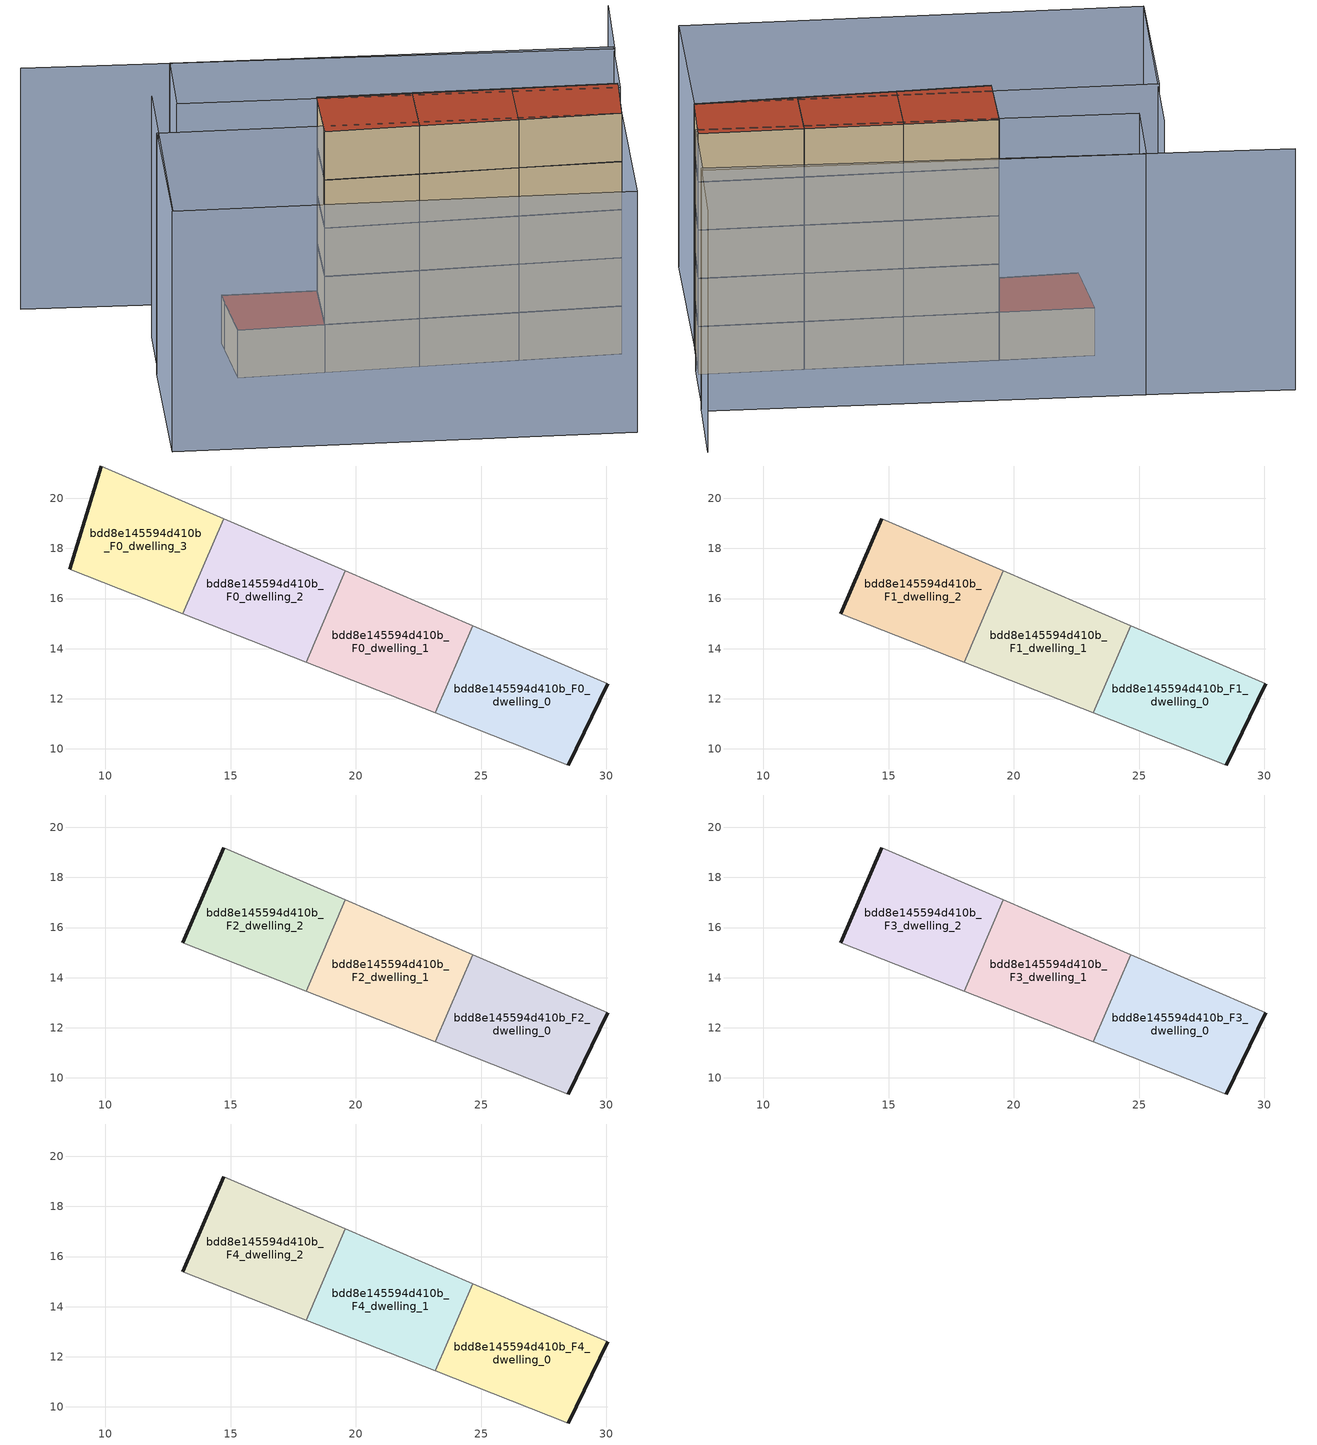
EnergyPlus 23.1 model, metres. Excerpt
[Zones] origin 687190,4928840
bdd8e145594d410b_F0_dwelling_0
 floor ground (EU_floor_Construction): 28.48,9.36 30.05,12.61 24.66,14.92 23.17,11.45 z0
 wall outside (EU_wall_Construction): 30.05,12.61 28.48,9.36 z0:3
 wall adiabatic (EU_wall_Construction): 28.48,9.36 23.17,11.45 / 24.66,14.92 30.05,12.61 z0:3
 wall to bdd8e145594d410b_F0_dwelling_1 (EU_wall_Construction): 23.17,11.45 24.66,14.92 z0:3
bdd8e145594d410b_F0_dwelling_1
 floor ground (EU_floor_Construction): 23.17,11.45 24.66,14.92 19.58,17.1 18.02,13.46 z0
 wall adiabatic (EU_wall_Construction): 23.17,11.45 18.02,13.46 / 19.58,17.1 24.66,14.92 z0:3
 wall to bdd8e145594d410b_F0_dwelling_2 (EU_wall_Construction): 18.02,13.46 19.58,17.1 z0:3
bdd8e145594d410b_F0_dwelling_2
 floor ground (EU_floor_Construction): 18.02,13.46 19.58,17.1 14.72,19.19 13.1,15.4 z0
 wall adiabatic (EU_wall_Construction): 18.02,13.46 13.1,15.4 / 14.72,19.19 19.58,17.1 z0:3
 wall to bdd8e145594d410b_F0_dwelling_3 (EU_wall_Construction): 13.1,15.4 14.72,19.19 z0:3
bdd8e145594d410b_F0_dwelling_3
 floor ground (EU_floor_Construction): 13.1,15.4 14.72,19.19 9.83,21.29 9.55,20.37 8.58,17.17 z0
 wall outside (EU_wall_Construction): 8.58,17.17 9.55,20.37 9.83,21.29 z0:3
 wall adiabatic (EU_wall_Construction): 9.83,21.29 14.72,19.19 / 13.1,15.4 8.58,17.17 z0:3
 roof outside (EU_roof_Construction): 14.72,19.19 13.1,15.4 8.58,17.17 9.55,20.37 9.83,21.29 z3
bdd8e145594d410b_F1_dwelling_0
 floor to bdd8e145594d410b_F0_dwelling_0 (EU_floor_Construction): 28.48,9.36 30.05,12.61 24.66,14.92 23.17,11.45 z3
 wall outside (EU_wall_Construction): 30.05,12.61 28.48,9.36 z3:6
 wall adiabatic (EU_wall_Construction): 28.48,9.36 23.17,11.45 / 24.66,14.92 30.05,12.61 z3:6
 wall to bdd8e145594d410b_F1_dwelling_1 (EU_wall_Construction): 23.17,11.45 24.66,14.92 z3:6
bdd8e145594d410b_F1_dwelling_1
 floor to bdd8e145594d410b_F0_dwelling_1 (EU_floor_Construction): 23.17,11.45 24.66,14.92 19.58,17.1 18.02,13.46 z3
 wall adiabatic (EU_wall_Construction): 23.17,11.45 18.02,13.46 / 19.58,17.1 24.66,14.92 z3:6
 wall to bdd8e145594d410b_F1_dwelling_2 (EU_wall_Construction): 18.02,13.46 19.58,17.1 z3:6
bdd8e145594d410b_F1_dwelling_2
 floor to bdd8e145594d410b_F0_dwelling_2 (EU_floor_Construction): 18.02,13.46 19.58,17.1 14.72,19.19 13.1,15.4 z3
 wall outside (EU_wall_Construction): 13.1,15.4 14.72,19.19 z3:6
 wall adiabatic (EU_wall_Construction): 18.02,13.46 13.1,15.4 / 14.72,19.19 19.58,17.1 z3:6
bdd8e145594d410b_F2_dwelling_0
 floor to bdd8e145594d410b_F1_dwelling_0 (EU_floor_Construction): 28.48,9.36 30.05,12.61 24.66,14.92 23.17,11.45 z6
 wall outside (EU_wall_Construction): 30.05,12.61 28.48,9.36 z6:9
 wall adiabatic (EU_wall_Construction): 28.48,9.36 23.17,11.45 / 24.66,14.92 30.05,12.61 z6:9
 wall to bdd8e145594d410b_F2_dwelling_1 (EU_wall_Construction): 23.17,11.45 24.66,14.92 z6:9
bdd8e145594d410b_F2_dwelling_1
 floor to bdd8e145594d410b_F1_dwelling_1 (EU_floor_Construction): 23.17,11.45 24.66,14.92 19.58,17.1 18.02,13.46 z6
 wall adiabatic (EU_wall_Construction): 23.17,11.45 18.02,13.46 / 19.58,17.1 24.66,14.92 z6:9
 wall to bdd8e145594d410b_F2_dwelling_2 (EU_wall_Construction): 18.02,13.46 19.58,17.1 z6:9
bdd8e145594d410b_F2_dwelling_2
 floor to bdd8e145594d410b_F1_dwelling_2 (EU_floor_Construction): 18.02,13.46 19.58,17.1 14.72,19.19 13.1,15.4 z6
 wall outside (EU_wall_Construction): 13.1,15.4 14.72,19.19 z6:9
 wall adiabatic (EU_wall_Construction): 18.02,13.46 13.1,15.4 / 14.72,19.19 19.58,17.1 z6:9
bdd8e145594d410b_F3_dwelling_0
 floor to bdd8e145594d410b_F2_dwelling_0 (EU_floor_Construction): 28.48,9.36 30.05,12.61 24.66,14.92 23.17,11.45 z9
 wall outside (EU_wall_Construction): 30.05,12.61 28.48,9.36 z9:12
 wall adiabatic (EU_wall_Construction): 28.48,9.36 23.17,11.45 / 24.66,14.92 30.05,12.61 z9:12
 wall to bdd8e145594d410b_F3_dwelling_1 (EU_wall_Construction): 23.17,11.45 24.66,14.92 z9:12
bdd8e145594d410b_F3_dwelling_1
 floor to bdd8e145594d410b_F2_dwelling_1 (EU_floor_Construction): 23.17,11.45 24.66,14.92 19.58,17.1 18.02,13.46 z9
 wall adiabatic (EU_wall_Construction): 23.17,11.45 18.02,13.46 / 19.58,17.1 24.66,14.92 z9:12
 wall to bdd8e145594d410b_F3_dwelling_2 (EU_wall_Construction): 18.02,13.46 19.58,17.1 z9:12
bdd8e145594d410b_F3_dwelling_2
 floor to bdd8e145594d410b_F2_dwelling_2 (EU_floor_Construction): 18.02,13.46 19.58,17.1 14.72,19.19 13.1,15.4 z9
 wall outside (EU_wall_Construction): 13.1,15.4 14.72,19.19 z9:12
 wall adiabatic (EU_wall_Construction): 18.02,13.46 13.1,15.4 / 14.72,19.19 19.58,17.1 z9:12
bdd8e145594d410b_F4_dwelling_0
 floor to bdd8e145594d410b_F3_dwelling_0 (EU_floor_Construction): 28.48,9.36 30.05,12.61 24.66,14.92 23.17,11.45 z12
 wall outside (EU_wall_Construction): 30.05,12.61 28.48,9.36 z12:15
 wall adiabatic (EU_wall_Construction): 28.48,9.36 23.17,11.45 / 24.66,14.92 30.05,12.61 z12:15
 wall to bdd8e145594d410b_F4_dwelling_1 (EU_wall_Construction): 23.17,11.45 24.66,14.92 z12:15
 roof outside (EU_roof_Construction): 30.05,12.61 28.48,9.36 23.17,11.45 24.66,14.92 z15
bdd8e145594d410b_F4_dwelling_1
 floor to bdd8e145594d410b_F3_dwelling_1 (EU_floor_Construction): 23.17,11.45 24.66,14.92 19.58,17.1 18.02,13.46 z12
 wall adiabatic (EU_wall_Construction): 23.17,11.45 18.02,13.46 / 19.58,17.1 24.66,14.92 z12:15
 wall to bdd8e145594d410b_F4_dwelling_2 (EU_wall_Construction): 18.02,13.46 19.58,17.1 z12:15
 roof outside (EU_roof_Construction): 24.66,14.92 23.17,11.45 18.02,13.46 19.58,17.1 z15
bdd8e145594d410b_F4_dwelling_2
 floor to bdd8e145594d410b_F3_dwelling_2 (EU_floor_Construction): 18.02,13.46 19.58,17.1 14.72,19.19 13.1,15.4 z12
 wall outside (EU_wall_Construction): 13.1,15.4 14.72,19.19 z12:15
 wall adiabatic (EU_wall_Construction): 18.02,13.46 13.1,15.4 / 14.72,19.19 19.58,17.1 z12:15
 roof outside (EU_roof_Construction): 19.58,17.1 18.02,13.46 13.1,15.4 14.72,19.19 z15
shading: 6.84,23.76 1.2,11.29 / 34.05,20.89 31.89,16.27 / 31.89,16.27 2.15,30.18 / 24.71,0.84 1.16,11.27 / 1.16,11.27 4.94,19.79 / 4.94,19.79 28.48,9.36 / 28.48,9.36 24.71,0.84 / 9.61,26.69 31.93,16.5 / 31.93,16.5 29.93,12.11 / 29.93,12.11 7.61,22.3 / 7.61,22.3 9.61,26.69 z0:15
[Building]
EU S2 Campaign: North Axis=0; Terrain=City; Solar Distribution=FullExterior
[Site:Location]
Bologna: Latitude=44.5; Longitude=11.25; Time Zone=1; Elevation=37
[SizingPeriod:WeatherFileDays]
AnnualSizingPeriod: Begin Month=1; Begin Day of Month=1; End Month=12; End Day of Month=31; Day of Week for Start Day=Monday; Use Weather File Daylight Saving Period=No; Use Weather File Rain and Snow Indicators=No
[MATERIAL]
EU_InternalMass_Material: Roughness=MediumRough; Thickness=0.1; Conductivity=1; Density=1800; Specific Heat=900; Thermal Absorptance=0.9; Solar Absorptance=0.7; Visible Absorptance=0.7
[MATERIAL:NOMASS] Roughness=MediumRough; Thermal Absorptance=0.9; Solar Absorptance=0.7; Visible Absorptance=0.7
Name | Thermal Resistance
EU_wall_NoMass | 0.905828
EU_roof_NoMass | 0.37593
EU_floor_NoMass | 0.67114
[CONSTRUCTION]
EU_wall_Construction: EU_wall_NoMass
EU_roof_Construction: EU_roof_NoMass
EU_floor_Construction: EU_floor_NoMass
EU_InternalMass_Construction: EU_InternalMass_Material
[ZONE] Type=1; Multiplier=1; Ceiling Height=autocalculate; Floor Area=autocalculate; Part of Total Floor Area=Yes
Name | Volume
bdd8e145594d410b_F0_dwelling_0 | 64.1543
bdd8e145594d410b_F1_dwelling_0; bdd8e145594d410b_F2_dwelling_0; bdd8e145594d410b_F3_dwelling_0; bdd8e145594d410b_F4_dwelling_0 | 64.155
bdd8e145594d410b_F0_dwelling_1 | 64.1514
bdd8e145594d410b_F1_dwelling_1; bdd8e145594d410b_F2_dwelling_1; bdd8e145594d410b_F3_dwelling_1; bdd8e145594d410b_F4_dwelling_1 | 64.1521
bdd8e145594d410b_F0_dwelling_2 | 64.1616
bdd8e145594d410b_F1_dwelling_2; bdd8e145594d410b_F2_dwelling_2; bdd8e145594d410b_F3_dwelling_2; bdd8e145594d410b_F4_dwelling_2 | 64.1624
bdd8e145594d410b_F0_dwelling_3 | 64.1455
[INTERNALMASS] Construction=EU_InternalMass_Construction
Name | Zone or ZoneList | Surface Area
bdd8e145594d410b_F0_dwelling_0_EU_InternalMass | bdd8e145594d410b_F0_dwelling_0 | 21.3848
bdd8e145594d410b_F0_dwelling_1_EU_InternalMass | bdd8e145594d410b_F0_dwelling_1 | 21.3841
bdd8e145594d410b_F0_dwelling_2_EU_InternalMass | bdd8e145594d410b_F0_dwelling_2 | 21.3872
bdd8e145594d410b_F0_dwelling_3_EU_InternalMass | bdd8e145594d410b_F0_dwelling_3 | 21.3818
bdd8e145594d410b_F1_dwelling_0_EU_InternalMass | bdd8e145594d410b_F1_dwelling_0 | 28.5139
bdd8e145594d410b_F1_dwelling_1_EU_InternalMass | bdd8e145594d410b_F1_dwelling_1 | 28.5101
bdd8e145594d410b_F1_dwelling_2_EU_InternalMass | bdd8e145594d410b_F1_dwelling_2 | 28.5111
bdd8e145594d410b_F2_dwelling_0_EU_InternalMass | bdd8e145594d410b_F2_dwelling_0 | 28.5139
bdd8e145594d410b_F2_dwelling_1_EU_InternalMass | bdd8e145594d410b_F2_dwelling_1 | 28.5101
bdd8e145594d410b_F2_dwelling_2_EU_InternalMass | bdd8e145594d410b_F2_dwelling_2 | 28.5111
bdd8e145594d410b_F3_dwelling_0_EU_InternalMass | bdd8e145594d410b_F3_dwelling_0 | 28.5139
bdd8e145594d410b_F3_dwelling_1_EU_InternalMass | bdd8e145594d410b_F3_dwelling_1 | 28.5101
bdd8e145594d410b_F3_dwelling_2_EU_InternalMass | bdd8e145594d410b_F3_dwelling_2 | 28.5111
bdd8e145594d410b_F4_dwelling_0_EU_InternalMass | bdd8e145594d410b_F4_dwelling_0 | 28.5139
bdd8e145594d410b_F4_dwelling_1_EU_InternalMass | bdd8e145594d410b_F4_dwelling_1 | 28.5101
bdd8e145594d410b_F4_dwelling_2_EU_InternalMass | bdd8e145594d410b_F4_dwelling_2 | 28.5111
[OTHEREQUIPMENT] Fuel Type=Electricity; Design Level Calculation Method=Watts/Area; Power per Zone Floor Area=1; Fraction Latent=0; Fraction Radiant=0; Fraction Lost=0; Carbon Dioxide Generation Rate=0; EndUse Subcategory=EU_Step8_InternalGains
Name | Zone or ZoneList or Space or SpaceList | Schedule
EU_Step8_InternalGain_bdd8e145594d410b_F0_dwelling_0_f000 | bdd8e145594d410b_F0_dwelling_0 | EU_Step8_GainSchedule_bdd8e145594d410b_F0_dwelling_0_f000
EU_Step8_InternalGain_bdd8e145594d410b_F0_dwelling_1_f000 | bdd8e145594d410b_F0_dwelling_1 | EU_Step8_GainSchedule_bdd8e145594d410b_F0_dwelling_1_f000
EU_Step8_InternalGain_bdd8e145594d410b_F0_dwelling_2_f000 | bdd8e145594d410b_F0_dwelling_2 | EU_Step8_GainSchedule_bdd8e145594d410b_F0_dwelling_2_f000
EU_Step8_InternalGain_bdd8e145594d410b_F0_dwelling_3_f000 | bdd8e145594d410b_F0_dwelling_3 | EU_Step8_GainSchedule_bdd8e145594d410b_F0_dwelling_3_f000
EU_Step8_InternalGain_bdd8e145594d410b_F1_dwelling_0_f000 | bdd8e145594d410b_F1_dwelling_0 | EU_Step8_GainSchedule_bdd8e145594d410b_F1_dwelling_0_f000
EU_Step8_InternalGain_bdd8e145594d410b_F1_dwelling_1_f000 | bdd8e145594d410b_F1_dwelling_1 | EU_Step8_GainSchedule_bdd8e145594d410b_F1_dwelling_1_f000
EU_Step8_InternalGain_bdd8e145594d410b_F1_dwelling_2_f000 | bdd8e145594d410b_F1_dwelling_2 | EU_Step8_GainSchedule_bdd8e145594d410b_F1_dwelling_2_f000
EU_Step8_InternalGain_bdd8e145594d410b_F2_dwelling_0_f000 | bdd8e145594d410b_F2_dwelling_0 | EU_Step8_GainSchedule_bdd8e145594d410b_F2_dwelling_0_f000
EU_Step8_InternalGain_bdd8e145594d410b_F2_dwelling_1_f000 | bdd8e145594d410b_F2_dwelling_1 | EU_Step8_GainSchedule_bdd8e145594d410b_F2_dwelling_1_f000
EU_Step8_InternalGain_bdd8e145594d410b_F2_dwelling_2_f000 | bdd8e145594d410b_F2_dwelling_2 | EU_Step8_GainSchedule_bdd8e145594d410b_F2_dwelling_2_f000
EU_Step8_InternalGain_bdd8e145594d410b_F3_dwelling_0_f000 | bdd8e145594d410b_F3_dwelling_0 | EU_Step8_GainSchedule_bdd8e145594d410b_F3_dwelling_0_f000
EU_Step8_InternalGain_bdd8e145594d410b_F3_dwelling_1_f000 | bdd8e145594d410b_F3_dwelling_1 | EU_Step8_GainSchedule_bdd8e145594d410b_F3_dwelling_1_f000
EU_Step8_InternalGain_bdd8e145594d410b_F3_dwelling_2_f000 | bdd8e145594d410b_F3_dwelling_2 | EU_Step8_GainSchedule_bdd8e145594d410b_F3_dwelling_2_f000
EU_Step8_InternalGain_bdd8e145594d410b_F4_dwelling_0_f000 | bdd8e145594d410b_F4_dwelling_0 | EU_Step8_GainSchedule_bdd8e145594d410b_F4_dwelling_0_f000
EU_Step8_InternalGain_bdd8e145594d410b_F4_dwelling_1_f000 | bdd8e145594d410b_F4_dwelling_1 | EU_Step8_GainSchedule_bdd8e145594d410b_F4_dwelling_1_f000
EU_Step8_InternalGain_bdd8e145594d410b_F4_dwelling_2_f000 | bdd8e145594d410b_F4_dwelling_2 | EU_Step8_GainSchedule_bdd8e145594d410b_F4_dwelling_2_f000
[ZONEVENTILATION:DESIGNFLOWRATE] Schedule=EU_AlwaysOn; Design Flow Rate Calculation Method=AirChanges/Hour; Air Changes per Hour=0.73129; Ventilation Type=Natural; Fan Pressure Rise=0; Fan Total Efficiency=1; Constant Term Coefficient=1; Temperature Term Coefficient=0; Velocity Term Coefficient=0; Velocity Squared Term Coefficient=0; Minimum Indoor Temperature=-100; Maximum Indoor Temperature=100; Delta Temperature=-100; Minimum Outdoor Temperature=-100; Maximum Outdoor Temperature=100; Maximum Wind Speed=40
Name | Zone or ZoneList or Space or SpaceList
EU_ConstantAir_bdd8e145594d410b_F0_dwelling_0 | bdd8e145594d410b_F0_dwelling_0
EU_ConstantAir_bdd8e145594d410b_F0_dwelling_1 | bdd8e145594d410b_F0_dwelling_1
EU_ConstantAir_bdd8e145594d410b_F0_dwelling_2 | bdd8e145594d410b_F0_dwelling_2
EU_ConstantAir_bdd8e145594d410b_F0_dwelling_3 | bdd8e145594d410b_F0_dwelling_3
EU_ConstantAir_bdd8e145594d410b_F1_dwelling_0 | bdd8e145594d410b_F1_dwelling_0
EU_ConstantAir_bdd8e145594d410b_F1_dwelling_1 | bdd8e145594d410b_F1_dwelling_1
EU_ConstantAir_bdd8e145594d410b_F1_dwelling_2 | bdd8e145594d410b_F1_dwelling_2
EU_ConstantAir_bdd8e145594d410b_F2_dwelling_0 | bdd8e145594d410b_F2_dwelling_0
EU_ConstantAir_bdd8e145594d410b_F2_dwelling_1 | bdd8e145594d410b_F2_dwelling_1
EU_ConstantAir_bdd8e145594d410b_F2_dwelling_2 | bdd8e145594d410b_F2_dwelling_2
EU_ConstantAir_bdd8e145594d410b_F3_dwelling_0 | bdd8e145594d410b_F3_dwelling_0
EU_ConstantAir_bdd8e145594d410b_F3_dwelling_1 | bdd8e145594d410b_F3_dwelling_1
EU_ConstantAir_bdd8e145594d410b_F3_dwelling_2 | bdd8e145594d410b_F3_dwelling_2
EU_ConstantAir_bdd8e145594d410b_F4_dwelling_0 | bdd8e145594d410b_F4_dwelling_0
EU_ConstantAir_bdd8e145594d410b_F4_dwelling_1 | bdd8e145594d410b_F4_dwelling_1
EU_ConstantAir_bdd8e145594d410b_F4_dwelling_2 | bdd8e145594d410b_F4_dwelling_2
[HVACTEMPLATE:THERMOSTAT] Constant Heating Setpoint=20; Constant Cooling Setpoint=50
EU_HeatOnly_bdd8e145594d410b_F0_dwelling_0; EU_HeatOnly_bdd8e145594d410b_F0_dwelling_1; EU_HeatOnly_bdd8e145594d410b_F0_dwelling_2; EU_HeatOnly_bdd8e145594d410b_F0_dwelling_3; EU_HeatOnly_bdd8e145594d410b_F1_dwelling_0; EU_HeatOnly_bdd8e145594d410b_F1_dwelling_1; EU_HeatOnly_bdd8e145594d410b_F1_dwelling_2; EU_HeatOnly_bdd8e145594d410b_F2_dwelling_0; EU_HeatOnly_bdd8e145594d410b_F2_dwelling_1; EU_HeatOnly_bdd8e145594d410b_F2_dwelling_2; EU_HeatOnly_bdd8e145594d410b_F3_dwelling_0; EU_HeatOnly_bdd8e145594d410b_F3_dwelling_1; EU_HeatOnly_bdd8e145594d410b_F3_dwelling_2; EU_HeatOnly_bdd8e145594d410b_F4_dwelling_0; EU_HeatOnly_bdd8e145594d410b_F4_dwelling_1; EU_HeatOnly_bdd8e145594d410b_F4_dwelling_2
[HVACTEMPLATE:ZONE:IDEALLOADSAIRSYSTEM] System Availability Schedule=EU_AlwaysOn; Maximum Heating Supply Air Temperature=50; Minimum Cooling Supply Air Temperature=13; Maximum Heating Supply Air Humidity Ratio=0.0156; Minimum Cooling Supply Air Humidity Ratio=0.0077; Heating Limit=NoLimit; Cooling Limit=NoLimit; Heating Availability Schedule=EU_AlwaysOn; Cooling Availability Schedule=EU_CoolingOff; Dehumidification Control Type=ConstantSensibleHeatRatio; Cooling Sensible Heat Ratio=0.7; Dehumidification Setpoint=60; Humidification Control Type=None; Humidification Setpoint=30; Outdoor Air Method=None; Outdoor Air Flow Rate per Person=0.00944; Outdoor Air Flow Rate per Zone Floor Area=0; Outdoor Air Flow Rate per Zone=0; Demand Controlled Ventilation Type=None; Outdoor Air Economizer Type=NoEconomizer; Heat Recovery Type=None; Sensible Heat Recovery Effectiveness=0.7; Latent Heat Recovery Effectiveness=0.65
Name | Template Thermostat
bdd8e145594d410b_F0_dwelling_0 | EU_HeatOnly_bdd8e145594d410b_F0_dwelling_0
bdd8e145594d410b_F0_dwelling_1 | EU_HeatOnly_bdd8e145594d410b_F0_dwelling_1
bdd8e145594d410b_F0_dwelling_2 | EU_HeatOnly_bdd8e145594d410b_F0_dwelling_2
bdd8e145594d410b_F0_dwelling_3 | EU_HeatOnly_bdd8e145594d410b_F0_dwelling_3
bdd8e145594d410b_F1_dwelling_0 | EU_HeatOnly_bdd8e145594d410b_F1_dwelling_0
bdd8e145594d410b_F1_dwelling_1 | EU_HeatOnly_bdd8e145594d410b_F1_dwelling_1
bdd8e145594d410b_F1_dwelling_2 | EU_HeatOnly_bdd8e145594d410b_F1_dwelling_2
bdd8e145594d410b_F2_dwelling_0 | EU_HeatOnly_bdd8e145594d410b_F2_dwelling_0
bdd8e145594d410b_F2_dwelling_1 | EU_HeatOnly_bdd8e145594d410b_F2_dwelling_1
bdd8e145594d410b_F2_dwelling_2 | EU_HeatOnly_bdd8e145594d410b_F2_dwelling_2
bdd8e145594d410b_F3_dwelling_0 | EU_HeatOnly_bdd8e145594d410b_F3_dwelling_0
bdd8e145594d410b_F3_dwelling_1 | EU_HeatOnly_bdd8e145594d410b_F3_dwelling_1
bdd8e145594d410b_F3_dwelling_2 | EU_HeatOnly_bdd8e145594d410b_F3_dwelling_2
bdd8e145594d410b_F4_dwelling_0 | EU_HeatOnly_bdd8e145594d410b_F4_dwelling_0
bdd8e145594d410b_F4_dwelling_1 | EU_HeatOnly_bdd8e145594d410b_F4_dwelling_1
bdd8e145594d410b_F4_dwelling_2 | EU_HeatOnly_bdd8e145594d410b_F4_dwelling_2
[SIZING:ZONE] Zone Cooling Design Supply Air Temperature Input Method=SupplyAirTemperature; Zone Cooling Design Supply Air Temperature=13; Zone Heating Design Supply Air Temperature Input Method=SupplyAirTemperature; Zone Heating Design Supply Air Temperature=50; Zone Cooling Design Supply Air Humidity Ratio=0.008; Zone Heating Design Supply Air Humidity Ratio=0.008; Cooling Design Air Flow Method=DesignDay; Cooling Design Air Flow Rate=0; Cooling Minimum Air Flow per Zone Floor Area=0.000762; Cooling Minimum Air Flow=0; Cooling Minimum Air Flow Fraction=0.2; Heating Design Air Flow Method=DesignDay; Heating Design Air Flow Rate=0; Heating Maximum Air Flow per Zone Floor Area=0.002032; Heating Maximum Air Flow=0.141576; Heating Maximum Air Flow Fraction=0.3; Account for Dedicated Outdoor Air System=No; Dedicated Outdoor Air System Control Strategy=NeutralSupplyAir; Dedicated Outdoor Air Low Setpoint Temperature for Design=autosize; Dedicated Outdoor Air High Setpoint Temperature for Design=autosize; Zone Load Sizing Method=Sensible Load Only No Latent Load; Zone Latent Cooling Design Supply Air Humidity Ratio Input Method=HumidityRatioDifference; Zone Cooling Design Supply Air Humidity Ratio Difference=0.005; Zone Latent Heating Design Supply Air Humidity Ratio Input Method=HumidityRatioDifference; Zone Humidification Design Supply Air Humidity Ratio Difference=0.005
bdd8e145594d410b_F0_dwelling_0; bdd8e145594d410b_F0_dwelling_1; bdd8e145594d410b_F0_dwelling_2; bdd8e145594d410b_F0_dwelling_3; bdd8e145594d410b_F1_dwelling_0; bdd8e145594d410b_F1_dwelling_1; bdd8e145594d410b_F1_dwelling_2; bdd8e145594d410b_F2_dwelling_0; bdd8e145594d410b_F2_dwelling_1; bdd8e145594d410b_F2_dwelling_2; bdd8e145594d410b_F3_dwelling_0; bdd8e145594d410b_F3_dwelling_1; bdd8e145594d410b_F3_dwelling_2; bdd8e145594d410b_F4_dwelling_0; bdd8e145594d410b_F4_dwelling_1; bdd8e145594d410b_F4_dwelling_2
[SCHEDULE:CONSTANT]
Name | Hourly Value
EU_AlwaysOn | 1
EU_CoolingOff | 0
[SCHEDULE:FILE] Column Number=1; Rows to Skip at Top=0; Number of Hours of Data=8760; Column Separator=Comma; Interpolate to Timestep=No; Minutes per Item=60; Adjust Schedule for Daylight Savings=Yes
Name | File
EU_Step8_GainSchedule_bdd8e145594d410b_F0_dwelling_0_f000 | ../../schedules/bdd8e145594d410b/bdd8e145594d410b_F0_dwelling_0_f000_gain.csv
EU_Step8_GainSchedule_bdd8e145594d410b_F0_dwelling_1_f000 | ../../schedules/bdd8e145594d410b/bdd8e145594d410b_F0_dwelling_1_f000_gain.csv
EU_Step8_GainSchedule_bdd8e145594d410b_F0_dwelling_2_f000 | ../../schedules/bdd8e145594d410b/bdd8e145594d410b_F0_dwelling_2_f000_gain.csv
EU_Step8_GainSchedule_bdd8e145594d410b_F0_dwelling_3_f000 | ../../schedules/bdd8e145594d410b/bdd8e145594d410b_F0_dwelling_3_f000_gain.csv
EU_Step8_GainSchedule_bdd8e145594d410b_F1_dwelling_0_f000 | ../../schedules/bdd8e145594d410b/bdd8e145594d410b_F1_dwelling_0_f000_gain.csv
EU_Step8_GainSchedule_bdd8e145594d410b_F1_dwelling_1_f000 | ../../schedules/bdd8e145594d410b/bdd8e145594d410b_F1_dwelling_1_f000_gain.csv
EU_Step8_GainSchedule_bdd8e145594d410b_F1_dwelling_2_f000 | ../../schedules/bdd8e145594d410b/bdd8e145594d410b_F1_dwelling_2_f000_gain.csv
EU_Step8_GainSchedule_bdd8e145594d410b_F2_dwelling_0_f000 | ../../schedules/bdd8e145594d410b/bdd8e145594d410b_F2_dwelling_0_f000_gain.csv
EU_Step8_GainSchedule_bdd8e145594d410b_F2_dwelling_1_f000 | ../../schedules/bdd8e145594d410b/bdd8e145594d410b_F2_dwelling_1_f000_gain.csv
EU_Step8_GainSchedule_bdd8e145594d410b_F2_dwelling_2_f000 | ../../schedules/bdd8e145594d410b/bdd8e145594d410b_F2_dwelling_2_f000_gain.csv
EU_Step8_GainSchedule_bdd8e145594d410b_F3_dwelling_0_f000 | ../../schedules/bdd8e145594d410b/bdd8e145594d410b_F3_dwelling_0_f000_gain.csv
EU_Step8_GainSchedule_bdd8e145594d410b_F3_dwelling_1_f000 | ../../schedules/bdd8e145594d410b/bdd8e145594d410b_F3_dwelling_1_f000_gain.csv
EU_Step8_GainSchedule_bdd8e145594d410b_F3_dwelling_2_f000 | ../../schedules/bdd8e145594d410b/bdd8e145594d410b_F3_dwelling_2_f000_gain.csv
EU_Step8_GainSchedule_bdd8e145594d410b_F4_dwelling_0_f000 | ../../schedules/bdd8e145594d410b/bdd8e145594d410b_F4_dwelling_0_f000_gain.csv
EU_Step8_GainSchedule_bdd8e145594d410b_F4_dwelling_1_f000 | ../../schedules/bdd8e145594d410b/bdd8e145594d410b_F4_dwelling_1_f000_gain.csv
EU_Step8_GainSchedule_bdd8e145594d410b_F4_dwelling_2_f000 | ../../schedules/bdd8e145594d410b/bdd8e145594d410b_F4_dwelling_2_f000_gain.csv
